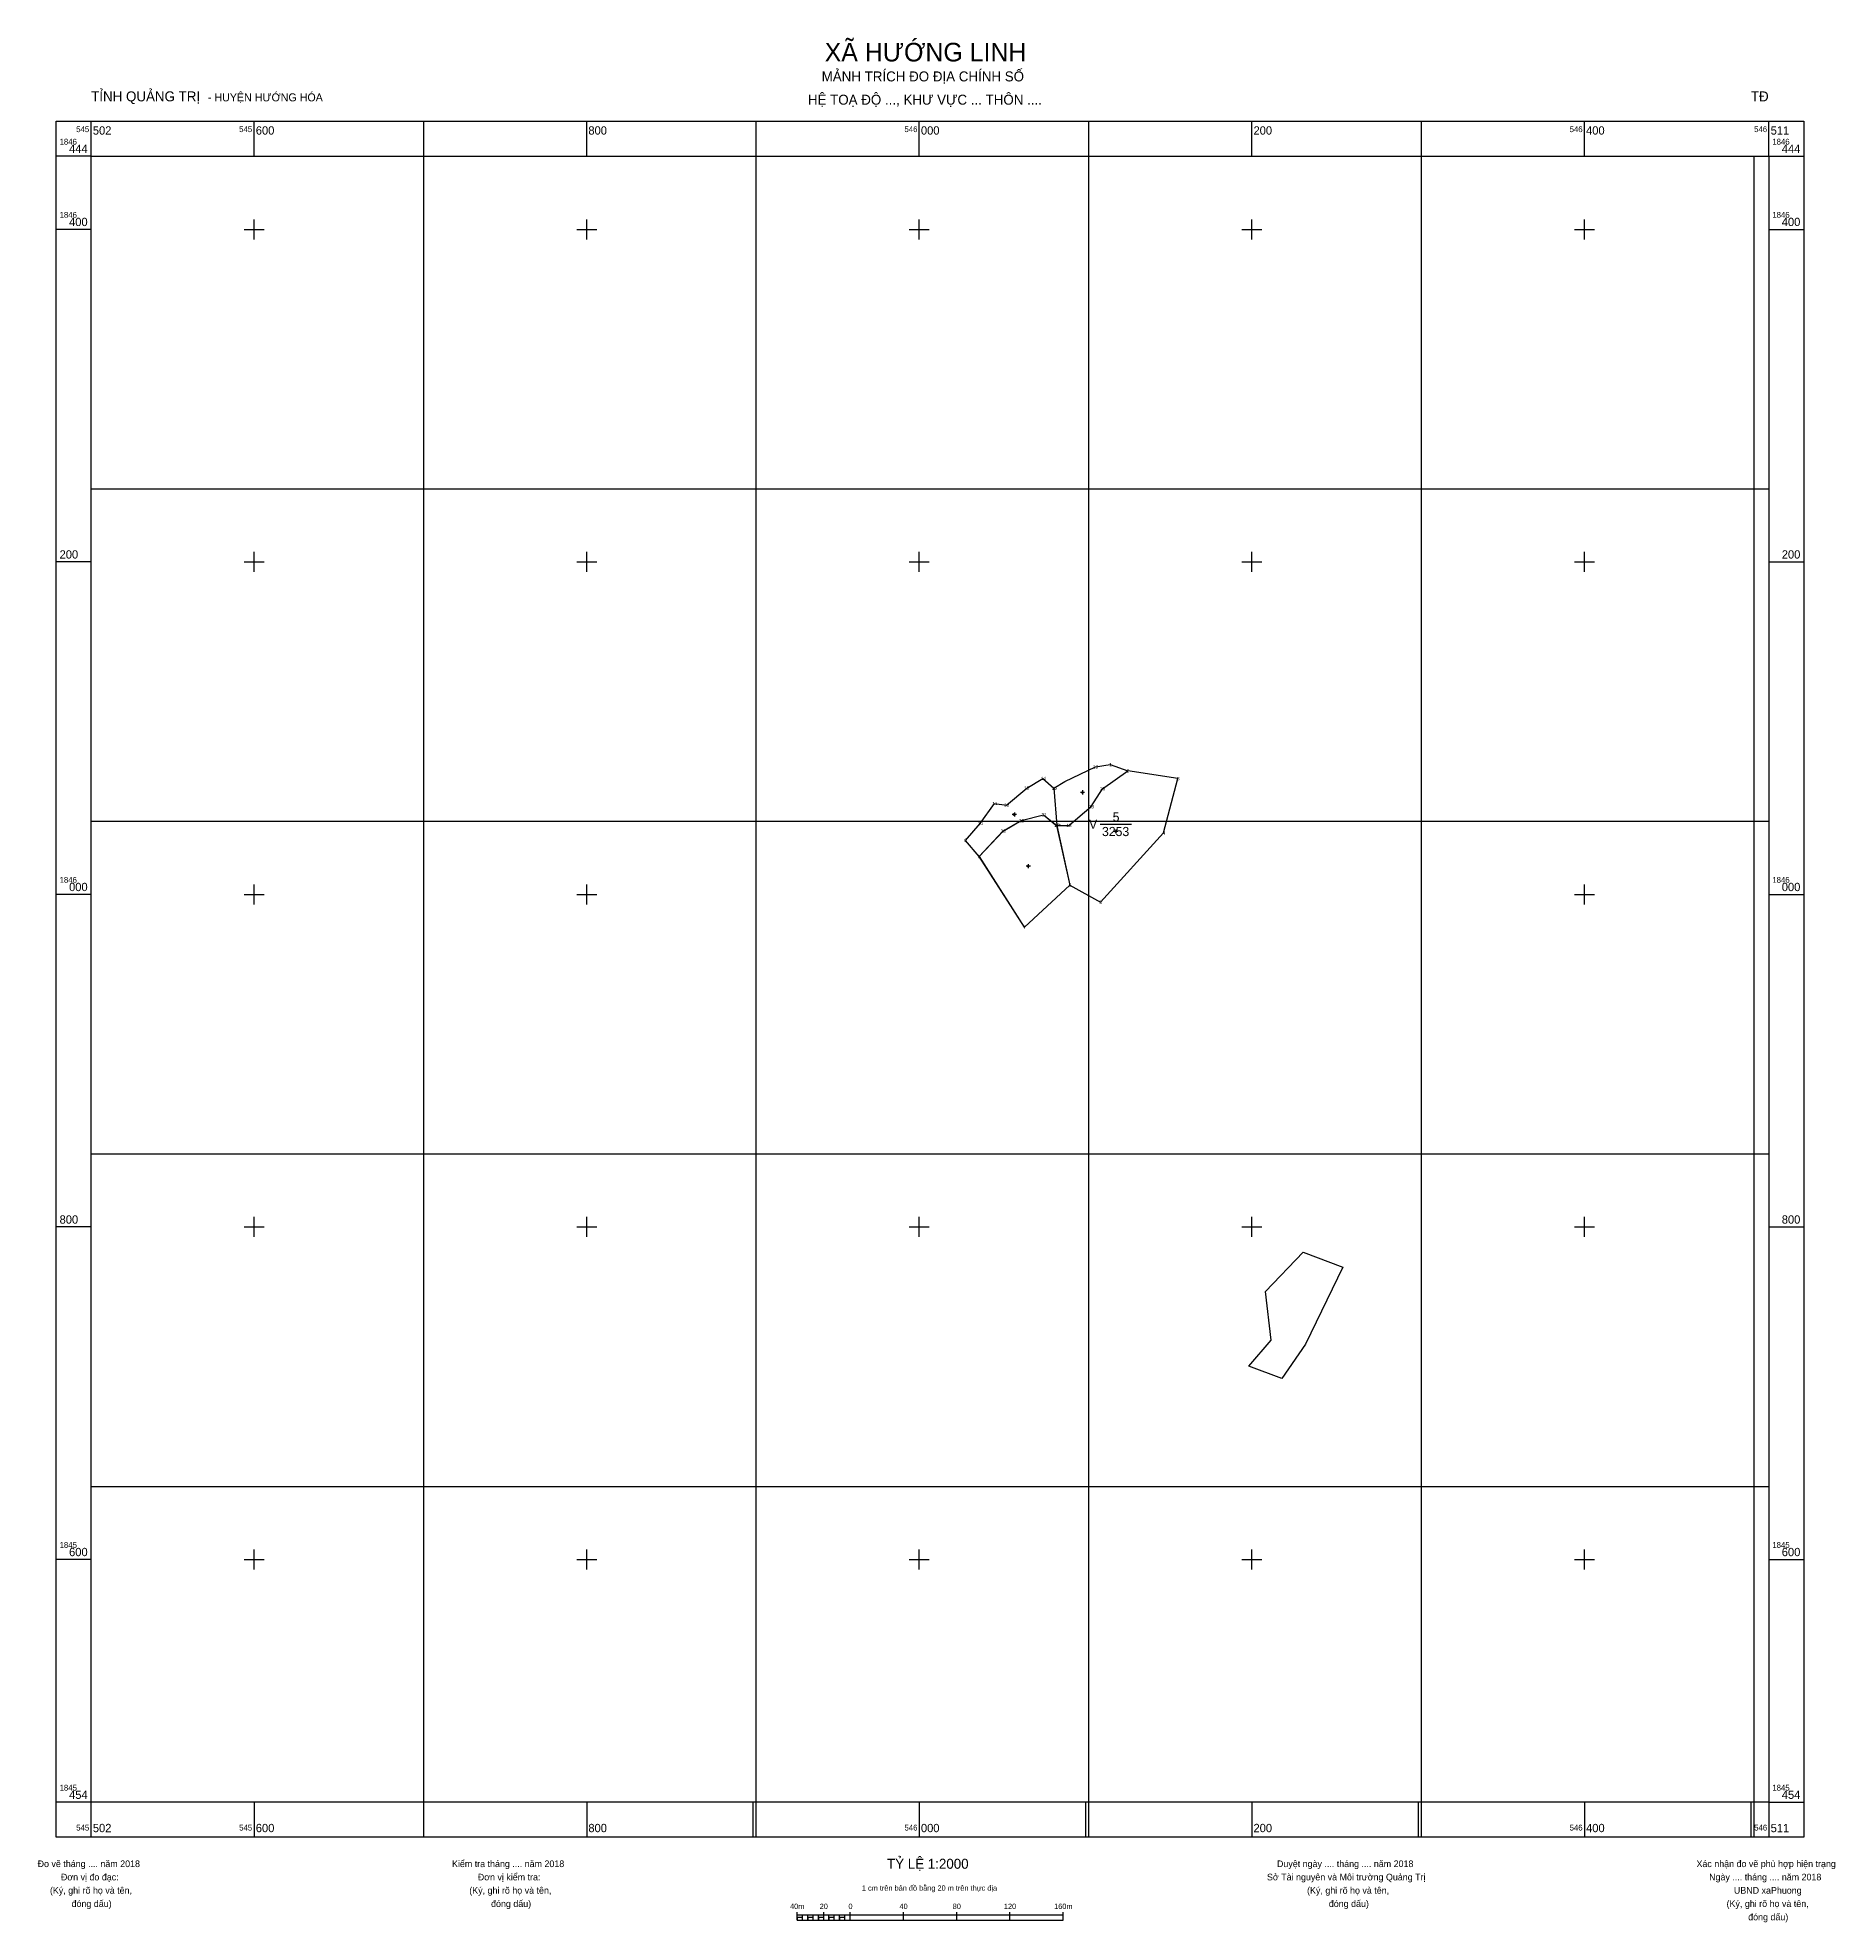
# Model space of a CAD drawing. Extents: x 545470 to 547709, y 1845371 to 1846515.
# Drawn here: x 545470 to 546551, y 1845382 to 1846515 of the extents above; entities that cross this region are included whole.
import ezdxf

# ---------------------------------------------------------------- set-up
doc = ezdxf.new("R2010")
doc.units = 0
for name, color, linetype in [('Level 10', 7, 'Continuous'), ('Level 11', 7, 'Continuous'), ('Level 12', 7, 'Continuous'), ('Level 13', 7, 'Continuous'), ('Level 16', 7, 'Continuous'), ('Level 2', 7, 'Continuous'), ('Level 4', 7, 'Continuous'), ('Level 50', 7, 'Continuous'), ('Level 55', 7, 'Continuous'), ('Level 63', 7, 'Continuous'), ('Level 7', 7, 'Continuous')]:
    doc.layers.add(name, color=color, linetype=linetype)

msp = doc.modelspace()

# ---------------------------------------------------------------- linework, layer by layer
at = {"layer": 'Level 10'}
for p, q in [((546081, 1846063.9), (546082.7, 1846041.5)), ((546082.7, 1846041.5), (546090.5, 1846005.6)), ((546036, 1846022.8), (546063.1, 1845980.4)), ((546063.3, 1845980.4), (546090.5, 1846005.6)), ((546090.5, 1846005.6), (546108.9, 1845995.3)), ((546063.1, 1845980.4), (546063.2, 1845980.3)), ((546063.2, 1845980.3), (546063.3, 1845980.4)), ((546063.3, 1845980.4), (546063.3, 1845980.4))]:
    msp.add_line(p, q, dxfattribs=at)
for points in [[(546081, 1846063.9), (546087.6, 1846068), (546101.4, 1846074.6), (546105.9, 1846076.7), (546114.8, 1846078.1), (546125.4, 1846074.3)], [(546082.7, 1846041.5), (546089.9, 1846041.5), (546103.4, 1846052.8), (546110.2, 1846063.6), (546125.4, 1846074.3)], [(546108.9, 1845995.3), (546146.9, 1846037), (546155.5, 1846069.7), (546125.4, 1846074.3)], [(546036, 1846022.8), (546027.7, 1846032.5), (546036.6, 1846042.7), (546045.3, 1846054.7), (546052.4, 1846053.7), (546064.6, 1846064), (546074.4, 1846069.8), (546081, 1846063.9)], [(546036, 1846022.8), (546050.4, 1846038.1), (546061.3, 1846044.4), (546074.8, 1846047.9), (546082.7, 1846041.5)]]:
    msp.add_lwpolyline(points, dxfattribs=at)
msp.add_lwpolyline([(546230.8, 1845784.9), (546254.7, 1845775.8), (546232.3, 1845729.6), (546218.1, 1845708.8), (546198.1, 1845716.2), (546211.6, 1845732), (546208.2, 1845761.1)], close=True, dxfattribs=at)
at = {"layer": 'Level 11'}
for p, q in [((546097.5, 1846061.4), (546096.9, 1846061.4)), ((546098.2, 1846062), (546097.5, 1846061.4)), ((546097.5, 1846061.4), (546098.2, 1846060.8)), ((546098.2, 1846062.7), (546098.2, 1846062)), ((546098.8, 1846061.4), (546098.2, 1846062)), ((546098.2, 1846060.8), (546098.8, 1846061.4)), ((546099.4, 1846061.4), (546098.8, 1846061.4)), ((546098.2, 1846060.8), (546098.2, 1846060.2)), ((546056.5, 1846048), (546055.9, 1846048)), ((546057.2, 1846048.7), (546056.5, 1846048)), ((546056.5, 1846048), (546057.2, 1846047.4)), ((546057.2, 1846049.3), (546057.2, 1846048.7)), ((546057.8, 1846048), (546057.2, 1846048.7)), ((546057.2, 1846047.4), (546057.8, 1846048)), ((546057.2, 1846047.4), (546057.2, 1846046.8)), ((546058.4, 1846048), (546057.8, 1846048)), ((546118.3, 1846039.1), (546118.3, 1846038.4)), ((546117.6, 1846037.8), (546117, 1846037.8)), ((546118.3, 1846038.4), (546117.6, 1846037.8)), ((546117.6, 1846037.8), (546118.3, 1846037.2)), ((546118.9, 1846037.8), (546118.3, 1846038.4)), ((546118.3, 1846037.2), (546118.9, 1846037.8)), ((546118.3, 1846037.2), (546118.3, 1846036.6)), ((546119.5, 1846037.8), (546118.9, 1846037.8)), ((546064.9, 1846017.1), (546064.3, 1846017.1)), ((546065.5, 1846017.7), (546064.9, 1846017.1)), ((546064.9, 1846017.1), (546065.5, 1846016.4)), ((546065.5, 1846018.3), (546065.5, 1846017.7)), ((546066.1, 1846017.1), (546065.5, 1846017.7)), ((546065.5, 1846016.4), (546066.1, 1846017.1)), ((546065.5, 1846016.4), (546065.5, 1846015.8)), ((546066.8, 1846017.1), (546066.1, 1846017.1))]:
    msp.add_line(p, q, dxfattribs=at)
for centre in [(546098.2, 1846061.4), (546057.2, 1846048), (546118.3, 1846037.8), (546065.5, 1846017.1)]:
    msp.add_circle(centre, 0.15, dxfattribs=at)
at = {"layer": 'Level 13'}
msp.add_line((546108.8, 1846042.2), (546127.7, 1846042.2), dxfattribs=at)
at = {"layer": 'Level 50'}
msp.add_lwpolyline([(546074.8, 1846047.9), (546082.6, 1846041.5), (546090.5, 1846005.6), (546063.3, 1845980.4), (546036, 1846022.8), (546050.3, 1846038.1), (546061.3, 1846044.4)], close=True, dxfattribs=at)
at = {"layer": 'Level 63'}
for p, q in [((545502, 1846444), (545502, 1846465)), ((545502, 1846444), (545502, 1846465)), ((545600, 1846444), (545600, 1846465)), ((545702, 1846444), (545702, 1846465)), ((545800, 1846444), (545800, 1846465)), ((545902, 1846444), (545902, 1846465)), ((546000, 1846444), (546000, 1846465)), ((546102, 1846444), (546102, 1846465)), ((546200, 1846444), (546200, 1846465)), ((546302, 1846444), (546302, 1846465)), ((546400, 1846444), (546400, 1846465)), ((546511, 1846444), (546511, 1846465)), ((545502, 1846444), (545481, 1846444)), ((545502, 1846444), (546511, 1846444)), ((545502, 1845433), (545502, 1846444)), ((545702, 1845433), (545702, 1846444)), ((545902, 1845433), (545902, 1846444)), ((546102, 1845433), (546102, 1846444)), ((546302, 1845433), (546302, 1846444)), ((546502, 1845433), (546502, 1846444)), ((546511, 1846444), (546532, 1846444)), ((546511, 1846444), (546511, 1845454)), ((545600, 1846394), (545600, 1846406)), ((545800, 1846394), (545800, 1846406)), ((546000, 1846394), (546000, 1846406)), ((546200, 1846394), (546200, 1846406)), ((546400, 1846394), (546400, 1846406)), ((545502, 1846400), (545481, 1846400)), ((545594, 1846400), (545606, 1846400)), ((545794, 1846400), (545806, 1846400)), ((545994, 1846400), (546006, 1846400)), ((546194, 1846400), (546206, 1846400)), ((546394, 1846400), (546406, 1846400)), ((546511, 1846400), (546532, 1846400)), ((545502, 1846244), (546511, 1846244)), ((545502, 1846200), (545481, 1846200)), ((545594, 1846200), (545606, 1846200)), ((545600, 1846194), (545600, 1846206)), ((545794, 1846200), (545806, 1846200)), ((545800, 1846194), (545800, 1846206)), ((545994, 1846200), (546006, 1846200)), ((546000, 1846194), (546000, 1846206)), ((546194, 1846200), (546206, 1846200)), ((546200, 1846194), (546200, 1846206)), ((546394, 1846200), (546406, 1846200)), ((546400, 1846194), (546400, 1846206)), ((546511, 1846200), (546532, 1846200)), ((545502, 1846044), (546511, 1846044)), ((545600, 1845994), (545600, 1846006)), ((545800, 1845994), (545800, 1846006)), ((546400, 1845994), (546400, 1846006)), ((545502, 1846000), (545481, 1846000)), ((545594, 1846000), (545606, 1846000)), ((545794, 1846000), (545806, 1846000)), ((546394, 1846000), (546406, 1846000)), ((546511, 1846000), (546532, 1846000)), ((545502, 1845844), (546511, 1845844)), ((545600, 1845794), (545600, 1845806)), ((545800, 1845794), (545800, 1845806)), ((546000, 1845794), (546000, 1845806)), ((546200, 1845794), (546200, 1845806)), ((546400, 1845794), (546400, 1845806)), ((545502, 1845800), (545481, 1845800)), ((545594, 1845800), (545606, 1845800)), ((545794, 1845800), (545806, 1845800)), ((545994, 1845800), (546006, 1845800)), ((546194, 1845800), (546206, 1845800)), ((546394, 1845800), (546406, 1845800)), ((546511, 1845800), (546532, 1845800)), ((545502, 1845644), (546511, 1845644)), ((545502, 1845600), (545481, 1845600)), ((545594, 1845600), (545606, 1845600)), ((545600, 1845594), (545600, 1845606)), ((545794, 1845600), (545806, 1845600)), ((545800, 1845594), (545800, 1845606)), ((545994, 1845600), (546006, 1845600)), ((546000, 1845594), (546000, 1845606)), ((546194, 1845600), (546206, 1845600)), ((546200, 1845594), (546200, 1845606)), ((546394, 1845600), (546406, 1845600)), ((546400, 1845594), (546400, 1845606)), ((546511, 1845600), (546532, 1845600)), ((545502, 1845454), (545481, 1845454)), ((546511, 1845454), (545502, 1845454)), ((545600, 1845454), (545600, 1845433)), ((545800, 1845454), (545800, 1845433)), ((545900, 1845454), (545900, 1845433)), ((546000, 1845454), (546000, 1845433)), ((546100, 1845454), (546100, 1845433)), ((546200, 1845454), (546200, 1845433)), ((546300, 1845454), (546300, 1845433)), ((546400, 1845454), (546400, 1845433)), ((546500, 1845454), (546500, 1845433)), ((546511, 1845454), (546511, 1845433)), ((546511, 1845454), (546532, 1845454)), ((545926.5, 1845383), (545926.5, 1845387.8)), ((545926.5, 1845386.2), (546086.5, 1845386.2)), ((545926.5, 1845383), (546086.5, 1845383)), ((545929.7, 1845383), (545929.7, 1845386.2)), ((545932.9, 1845383), (545932.9, 1845386.2)), ((545936.1, 1845383), (545936.1, 1845386.2)), ((545939.3, 1845383), (545939.3, 1845386.2)), ((545942.5, 1845383), (545942.5, 1845387.8)), ((545945.7, 1845383), (545945.7, 1845386.2)), ((545948.9, 1845383), (545948.9, 1845386.2)), ((545952.1, 1845383), (545952.1, 1845386.2)), ((545955.3, 1845383), (545955.3, 1845386.2)), ((545958.5, 1845383), (545958.5, 1845387.8)), ((545990.5, 1845383), (545990.5, 1845387.8)), ((546022.5, 1845383), (546022.5, 1845387.8)), ((546054.5, 1845383), (546054.5, 1845387.8)), ((546086.5, 1845383), (546086.5, 1845387.8))]:
    msp.add_line(p, q, dxfattribs=at)
msp.add_lwpolyline([(545481, 1846465), (546532, 1846465), (546532, 1845433), (545481, 1845433), (545481, 1846465)], dxfattribs=at)
for points in [[(545926.5, 1845383), (545929.7, 1845383), (545929.7, 1845384.6), (545926.5, 1845384.6)], [(545932.9, 1845383), (545936.1, 1845383), (545936.1, 1845384.6), (545932.9, 1845384.6)], [(545939.3, 1845383), (545942.5, 1845383), (545942.5, 1845384.6), (545939.3, 1845384.6)], [(545945.7, 1845383), (545948.9, 1845383), (545948.9, 1845384.6), (545945.7, 1845384.6)], [(545952.1, 1845383), (545955.3, 1845383), (545955.3, 1845384.6), (545952.1, 1845384.6)]]:
    msp.add_lwpolyline(points, close=True, dxfattribs=at)
at = {"layer": 'Level 7'}
for p, q in [((545502, 1846444), (545502, 1846444)), ((546511, 1845454), (546511, 1845454))]:
    msp.add_line(p, q, dxfattribs=at)

# ---------------------------------------------------------------- texts
at = {"layer": 'Level 12'}
for s, p in [('1', (545502, 1846444)), ('2', (546511, 1845454))]:
    msp.add_text(s, height=0.4, dxfattribs=at).set_placement(p)
at = {"layer": 'Level 13'}
msp.add_text('5', height=5.5, dxfattribs=at).set_placement((546116.3, 1846043.9))
at = {"layer": 'Level 16'}
for s, p in [('16', (546104.5, 1846075.7)), ('1', (546114.3, 1846077.1)), ('2', (546124.8, 1846073.3)), ('13', (546063.1, 1846063)), ('14', (546073.1, 1846068.8)), ('15', (546079.6, 1846062.9)), ('20', (546108.8, 1846062.6)), ('3', (546155, 1846068.7)), ('11', (546043.9, 1846053.7)), ('12', (546051, 1846052.7)), ('19', (546102, 1846051.8)), ('10', (546035.2, 1846041.7)), ('23', (546048.9, 1846037.1)), ('22', (546059.9, 1846043.4)), ('21', (546073.5, 1846046.9)), ('17', (546081.2, 1846040.5)), ('18', (546088.5, 1846040.5)), ('9', (546027, 1846031.5)), ('4', (546146.3, 1846036)), ('8', (546035.3, 1846021.8)), ('6', (546089.9, 1846004.6)), ('5', (546108.3, 1845994.3)), ('7', (546062.5, 1845979.3))]:
    msp.add_text(s, height=2, dxfattribs=at).set_placement(p)
at = {"layer": 'Level 2'}
msp.add_text('V', height=5.5, dxfattribs=at).set_placement((546102.1, 1846039.5))
at = {"layer": 'Level 4'}
msp.add_text('3253', height=5.5, dxfattribs=at).set_placement((546109.9, 1846035.1))
at = {"layer": 'Level 55'}
for s, p in [('Y=1846041.5366', (546080.2, 1846041)), ('X=546082.6554', (546080.3, 1846041.6))]:
    msp.add_text(s, height=0.5, dxfattribs=at).set_placement(p)
at = {"layer": 'Level 63'}
for s, height, p in [('XÃ HƯỚNG LINH', 11.2, (545943.1, 1846501)), ('MẢNH TRÍCH ĐO ĐỊA CHÍNH SỐ ', 6, (545941.3, 1846489)), ('TỈNH QUẢNG TRỊ', 6, (545502, 1846477)), (' - HUYỆN HƯỚNG HÓA', 4.8, (545570.4, 1846477)), ('HỆ TOẠ ĐỘ ..., KHƯ VỰC ... THÔN ....', 6, (545933, 1846475)), (' TĐ', 6, (546497.9, 1846477)), ('545', 3.5, (545493, 1846458.5)), ('502', 5, (545503, 1846457)), ('545', 3.5, (545591, 1846458.5)), ('600', 5, (545601, 1846457)), ('800', 5, (545801, 1846457)), ('546', 3.5, (545991.1, 1846458.5)), ('000', 5, (546001, 1846457)), ('200', 5, (546201, 1846457)), ('546', 3.5, (546391.1, 1846458.5)), ('400', 5, (546401, 1846457)), ('546', 3.5, (546502.1, 1846458.5)), ('511', 5, (546512, 1846457)), ('1846', 3.5, (545483, 1846451)), ('444', 5, (545488.7, 1846446)), ('1846', 3.5, (546513, 1846451)), ('444', 5, (546518.7, 1846446)), ('1846', 3.5, (545483, 1846407)), ('400', 5, (545488.7, 1846402)), ('1846', 3.5, (546513, 1846407)), ('400', 5, (546518.7, 1846402)), ('200', 5, (545483, 1846202)), ('200', 5, (546518.7, 1846202)), ('1846', 3.5, (545483, 1846007)), ('000', 5, (545488.7, 1846002)), ('1846', 3.5, (546513, 1846007)), ('000', 5, (546518.7, 1846002)), ('800', 5, (545483, 1845802)), ('800', 5, (546518.7, 1845802)), ('1845', 3.5, (545483, 1845607)), ('1845', 3.5, (546513, 1845607)), ('600', 5, (545488.7, 1845602)), ('600', 5, (546518.7, 1845602)), ('1845', 3.5, (545483, 1845461)), ('454', 5, (545488.7, 1845456)), ('1845', 3.5, (546513, 1845461)), ('454', 5, (546518.7, 1845456)), ('545', 3.5, (545493, 1845437)), ('502', 5, (545503, 1845436)), ('545', 3.5, (545591, 1845437)), ('600', 5, (545601, 1845436)), ('800', 5, (545801, 1845436)), ('546', 3.5, (545991.1, 1845437)), ('000', 5, (546001, 1845436)), ('200', 5, (546201, 1845436)), ('546', 3.5, (546391.1, 1845437)), ('400', 5, (546401, 1845436)), ('546', 3.5, (546502.1, 1845437)), ('511', 5, (546512, 1845436)), (' Đo vẽ tháng .... năm 2018 ', 4, (545468.3, 1845415)), (' Kiểm tra tháng .... năm 2018 ', 4, (545717.5, 1845415)), ('TỶ LỆ 1:2000', 6, (545980.6, 1845414)), ('Duyệt ngày .... tháng .... năm 2018 ', 4, (546215.1, 1845415)), ('Xác nhận đo vẽ phù hợp hiện trạng', 4, (546467.4, 1845415)), (' Đơn vị đo đạc: ', 4, (545482.3, 1845407)), (' Đơn vị kiểm tra: ', 4, (545733, 1845407)), ('1 cm trên bản đồ bằng 20 m trên thực địa', 3.2, (545965.5, 1845400.8)), ('Sở Tài nguyên và Môi trường Quảng Trị', 4, (546209.1, 1845407)), ('Ngày .... tháng .... năm 2018 ', 4, (546475, 1845407)), (' (Ký, ghi rõ họ và tên,', 4, (545475.7, 1845399)), (' đóng dấu)', 4, (545488.7, 1845391)), (' (Ký, ghi rõ họ và tên,', 4, (545727.9, 1845399)), (' đóng dấu)', 4, (545741, 1845391)), ('40m', 3.2, (545922.3, 1845389.8)), ('20', 3.2, (545940.1, 1845389.8)), ('0', 3.2, (545957.4, 1845389.8)), ('40', 3.2, (545988.1, 1845389.8)), ('80', 3.2, (546020.1, 1845389.8)), ('120', 3.2, (546050.9, 1845389.8)), ('160m', 3.2, (546081.1, 1845389.8)), ('(Ký, ghi rõ họ và tên,', 4, (546233.2, 1845399)), ('đóng dấu)', 4, (546246.3, 1845391)), ('(Ký, ghi rõ họ và tên,', 4, (546485.5, 1845391)), ('UBND xaPhuong', 4, (546489.9, 1845399)), ('đóng dấu)', 4, (546498.5, 1845383))]:
    msp.add_text(s, height=height, dxfattribs=at).set_placement(p)

doc.saveas('drawing.dxf')
